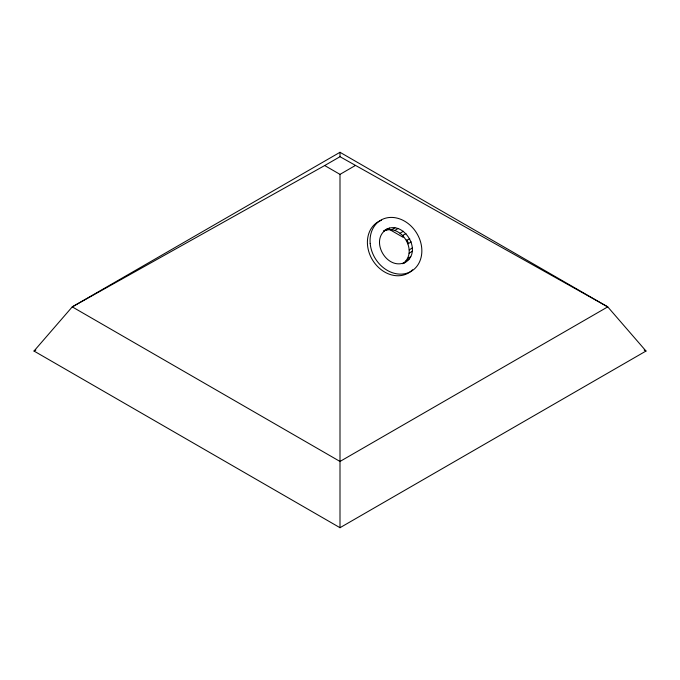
<?xml version="1.0" encoding="UTF-8"?>
<svg xmlns="http://www.w3.org/2000/svg" width="680" height="680" viewBox="0 0 680 680"><rect width="100%" height="100%" fill="white"/><g stroke="black" fill="none" stroke-linecap="round" stroke-linejoin="round"><path stroke-width="1.02" d="M402.653 263.738C419.092 252.484 401.48 222.845 383.579 231.124C402.551 216.266 425.323 253.071 403.469 263.406M34 351.041L72.25 306.875L340 152.294L607.75 306.875L646 351.041L340 527.706L34 351.041L35.836 349.979M386.818 229.134C369.163 239.861 386.69 270.852 405.084 262.412M386.308 230.078L389.546 228.098M391.688 229.78L394.927 227.792M394.782 230.495L398.021 228.505M400.078 233.257L403.317 231.268M402.704 235.526L405.943 233.546M406.495 240.618L409.734 238.629M407.957 243.848L411.188 241.859M409.216 249.892L412.454 247.911M409.113 253.206L412.352 251.218M407.515 258.596L410.754 256.615M405.883 261.111L409.122 259.123M324.7 165.537L340 156.706L607.75 306.875L340 461.456L72.25 306.875L324.7 165.537L340 174.369L355.3 165.537M644.164 349.979L646 351.041M389.402 229.398L403.113 237.311L403.113 235.221M340 152.294L340 156.706M340 174.369L340 527.706M412.59 269.798A29.75 24.293 58.5 0 1 372.784 260.423A29.75 24.293 58.5 0 1 381.488 220.252M406.691 239.81A24.344 19.873 58.5 0 1 408.578 243.601M370.183 243.474A29.75 24.293 58.5 0 0 411.051 271.405A29.75 24.293 58.5 0 0 406.623 222.436A29.75 24.293 58.5 0 0 370.183 243.474"/></g></svg>
